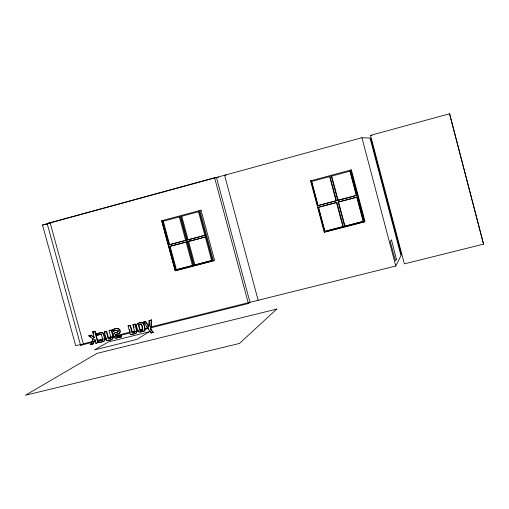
<?xml version="1.0" encoding="UTF-8"?>
<svg xmlns="http://www.w3.org/2000/svg" width="509" height="509" viewBox="0 0 509 509"><rect width="100%" height="100%" fill="white"/><g stroke="black" fill="none" stroke-linecap="round" stroke-linejoin="round"><path stroke-width="0.76" d="M108.277 338.733L108.665 338.51L106.674 331.219L106.279 331.435L108.277 338.733L110.281 338.231L110.835 337.321L109.072 330.735L111.452 330.023C113.399 335.1 115.505 340.559 107.692 340.177M132.079 332.81L134.662 331.862L132.9 324.767L135.273 324.061C137.952 330.767 138.76 334.26 130.425 334.648L128.058 325.983L130.45 325.27L132.448 332.593L132.079 332.81L130.081 325.474L130.45 325.27M132.448 332.593L134.84 331.932L135.025 331.174M149.073 320.721L148.8 326.835L145.37 321.65L143.64 322.082L151.116 333.026L153.273 332.364L150.95 329.177L151.625 319.97L149.073 320.721L151.625 319.97M149.182 325.868L149.423 320.524M152.929 332.581L150.607 329.387L151.281 320.167M113.952 334.197L114.232 333.42A1.699 1.616 62 0 1 115.206 332.727L118.406 331.658M93.013 338.975L90.742 344.517L93.052 343.938L94.674 339.675L95.768 343.263L98.192 342.538L95.081 331.194L92.657 331.913L94.229 337.639L90.774 335.316L88.693 335.832L93.013 338.975L93.414 338.752L92.568 340.833M93.052 343.938L95.081 339.458M90.742 344.517L92.002 342.213M151.237 326.899L395.76 266.01L400.99 255.633L370.018 138.06L361.931 137.71L42.514 224.997L75.682 345.713L81.046 344.377M138.766 324.857L138.588 325.658L139.778 330.017L140.758 330.653L142.902 329.896L142.552 330.106L141.769 325.582L140.974 324.303L138.766 324.857L140.923 324.112L141.642 324.303M139.122 324.653L139.084 326.129L140.389 330.239L142.552 330.08M115.581 334.648C114.665 338.211 119.615 336.169 121.199 335.393L121.562 336.729L121.187 336.945L115.874 338.218A1.667 1.584 61.8 0 1 114.71 337.785L113.672 335.876L113.851 333.637A1.699 1.616 62 0 1 114.824 332.943L117.859 332.116L117.821 330.583L117 330.207L113.017 331.2L112.648 329.838C115.301 327.955 120.957 327.325 120.309 332.084C119.761 335.03 110.688 335.113 119.443 333.446M115.963 334.432C115.04 337.823 119.596 336.08 121.199 335.393M144.524 330.78C145.669 326.498 142.997 319.716 137.551 323.648M136.953 324.316L137.494 323.667M110.657 338.078L111.217 337.575L110.835 337.791M136.406 332.841L136.787 331.594L134.91 324.265L135.273 324.061M102.557 340.057L102.64 338.695L101.304 334.445L96.895 335.234L96.525 333.872C98.771 333.09 103.671 330.748 104.199 334.846C107.183 339.897 104.071 342.423 98.886 342.487L98.517 341.157L102.532 340.025M103.092 339.63L98.517 341.157M119.405 333.42C121.734 328.42 116.192 327.478 112.648 329.838M364.565 221.879L365.004 221.51L351.363 169.898L350.86 170.025L364.565 221.879L324.246 232.289L310.573 180.829L351.363 169.898M363.191 221.491L363.483 221.243L357.089 197.053L338.205 202.111L344.612 226.289L363.191 221.491L356.777 197.225L357.089 197.053M150.639 327.853L248.405 303.523L249.983 302.308L216.44 177.469M344.612 226.289L363.483 221.243M342.901 226.734L343.257 226.467L336.869 202.372L318.055 207.411L324.456 231.5L342.901 226.734L336.494 202.563L336.869 202.372M324.246 232.289L324.863 231.875M324.456 231.5L343.257 226.467M151.116 333.026L153.273 332.364M150.607 329.387L150.95 329.177M140.344 330.659L140.7 330.443M130.425 334.648L136.444 332.892M134.662 331.862L135.025 331.652M140.974 324.303L141.324 324.099M145.37 321.65L145.72 321.446L149.086 326.644M143.64 322.082L145.72 321.446M116.147 336.704L116.523 336.487M106.674 331.219L104.275 331.932L106.635 340.566L107.03 340.343M98.886 342.487L102.92 341.361M95.768 343.263L98.192 342.538M113.017 331.2L116.72 330.163M109.072 330.735L111.452 330.023M101.304 334.445L101.698 334.235M94.095 337.671L94.502 337.454L91.181 335.1L88.693 335.832M100.998 334.279L101.399 334.063M218.794 177.119L214.594 177.736L47.152 223.508L80.587 345.293L83.349 343.804L92.606 341.501M96.895 335.234L100.992 334.095M356.319 195.507L356.637 195.341L350.23 171.113L331.327 176.178L337.747 200.4L356.319 195.507L349.893 171.202L350.23 171.113M90.774 335.316L91.181 335.1M144.55 330.856L140.249 332.046M92.657 331.913L95.081 331.194M337.747 200.4L356.637 195.341M338.402 200.082L337.454 200.292M213.468 260.894L214.569 260.36L201.049 210.192L199.884 210.497L213.468 260.894L175.274 270.756L161.722 220.728L201.049 210.192M211.687 260.633L212.431 260.271L206.094 236.761L187.745 241.673L194.094 265.176L211.687 260.633L205.331 237.054L206.094 236.761M336.042 200.845L336.417 200.667L330.023 176.528L311.19 181.573L317.603 205.7L336.042 200.845L329.622 176.636L330.023 176.528M194.094 265.176L212.431 260.271M192.472 265.596L193.274 265.221L186.943 241.8L168.657 246.693L175.001 270.107L192.472 265.596L186.122 242.099L186.943 241.8M175.274 270.756L198.599 264.483M175.001 270.107L193.274 265.221M317.603 205.7L336.417 200.667M111.038 337.855L108.665 338.51M134.465 332.091L134.84 331.932M189.163 241.151L189.571 241.005L188.495 241.285M204.879 235.381L205.642 235.101L199.299 211.553L180.93 216.471L187.293 240.013L204.879 235.381L198.51 211.763M185.677 240.439L186.498 240.14L180.154 216.681L161.856 221.58L168.212 245.033L185.677 240.439L179.314 216.904M187.293 240.013L205.642 235.101M188.718 239.497L189.119 239.351L187.516 239.771M168.212 245.033L186.498 240.14M103.651 341.183L104.504 340.731L104.867 339.408L103.034 333.319L101.431 332.682L96.525 333.872M370.527 135.362L449.562 113.761L483.55 244.148L404.369 263.866L370.527 135.362L372.098 135.477M311.19 181.573L311.648 181.452L318.036 205.509M331.327 176.178L331.722 176.069L338.122 200.215M161.722 220.728L163.052 220.378L169.694 244.893M310.573 180.829L311.253 180.644L317.756 205.114M168.657 246.693L186.122 242.099M187.745 241.673L205.331 237.054M318.055 207.411L336.494 202.563M338.205 202.111L356.777 197.225M200.12 264.095L212.291 260.945M325.62 231.678L364.247 221.701M104.275 331.932L106.279 331.435M128.058 325.983L130.081 325.474M132.9 324.767L134.91 324.265M94.146 341.113L95.692 340.731M97.232 340.349L103.403 338.809M104.949 338.428L106.489 338.04M108.035 337.658L111.121 336.888M112.661 336.506L114.207 336.118M115.747 335.736L130.406 332.084M131.952 331.703L134.261 331.124M136.577 330.551L138.124 330.163M139.663 329.781L142.749 329.011M145.065 328.439L148.151 327.669M80.587 345.293L92.135 342.417M93.675 342.035L95.215 341.647M97.524 341.075L102.913 339.732M105.223 339.159L106.763 338.778M108.302 338.396L111.382 337.626M112.922 337.244L114.461 336.863M116.001 336.474L129.852 333.026M132.162 332.453L135.241 331.69M136.781 331.302L138.321 330.92L138.626 331.41M139.86 330.538L142.94 329.775M144.48 329.387L148.329 328.432M91.149 344.288L93.459 343.715M121.562 336.729L116.256 338.001A1.661 1.584 61.8 0 1 115.448 337.817M106.635 340.566C115.072 340.4 113.24 336.519 111.07 330.233M42.514 224.997L47.961 223.909M47.152 223.508L52.491 222.446M226.155 175.02L224.596 175.236L258.158 300.272M138.957 331.734L139.339 331.944M89.718 336.067L90.952 336.964M143.99 321.879L145.313 323.813M147.069 326.384L148.825 328.954M150.142 330.882L151.02 332.173M118.196 330.373L118.374 330.844M113.03 329.628L113.405 330.99M104.669 331.722L105.064 333.16M96.926 333.662L97.295 335.017M94.68 331.404L97.792 342.761M93.064 331.703L93.847 334.559M50.162 222.904L83.349 343.804M142.119 325.372L142.73 327.605M133.263 324.564L134.064 327.491M129.413 329.387L130.005 331.55M120.824 335.609L121.187 336.945M181.77 216.249L188.107 239.714M188.559 241.374L194.89 264.807M170.108 246.426L176.54 270.184M162.746 221.345L169.083 244.727M169.529 246.381L175.853 269.725M214.594 177.736L248.405 303.523M338.574 201.927L344.962 226.028M318.488 207.208L324.869 231.22M318.367 207.405L324.659 231.111M370.641 138.085L401.397 254.837M361.931 137.71L395.76 266.01M449.562 113.761L483.55 244.148M111.057 336.354L111.223 337.104M145.243 329.24L144.88 330.57L143.767 331.295L138.982 332.154L137.481 329.857L136.501 326.123L136.59 324.519L138.423 323.279L142.698 322.572L143.697 323.565L145.243 329.24M396.377 259.094L395.468 260.812L390.231 241.61L391.459 239.809L396.377 259.094M276.801 309.052L239.44 343.448L25.45 395.239L96.933 353.405L276.801 309.052M149.182 331.83L136.781 339.446L94.534 349.893L108.455 341.933L149.182 331.83"/></g></svg>
